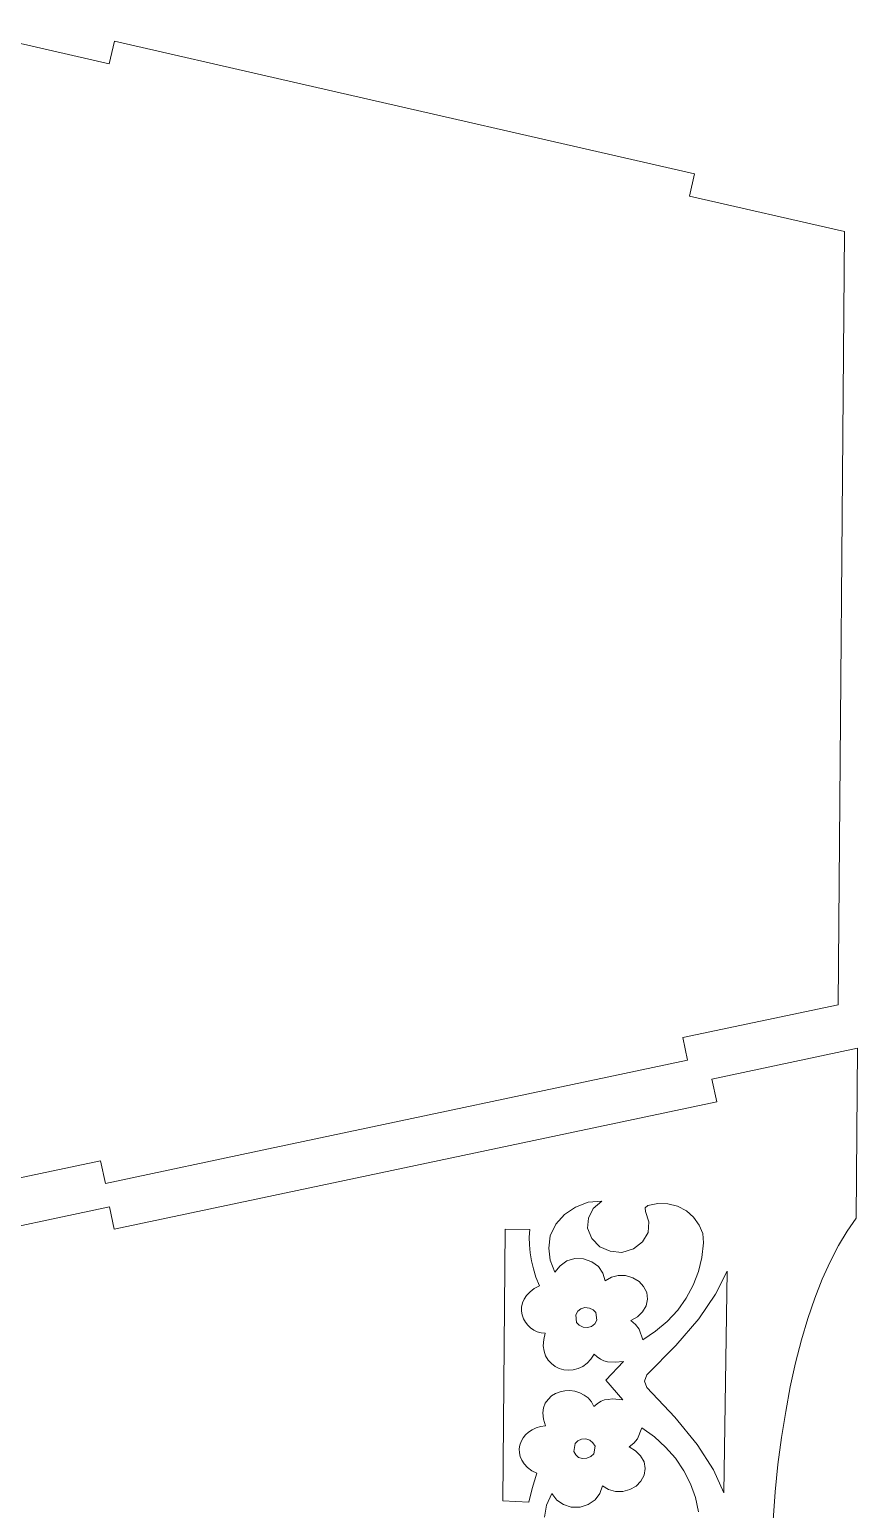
# Model space of a CAD drawing. Header units: inches. Extents: x -2.95 to 3.29, y -5.05 to 4.57.
# Drawn here: x -1.351 to 0.154, y 1.573 to 4.265 of the extents above; entities that cross this region are included whole.
import ezdxf

# ---------------------------------------------------------------- set-up
doc = ezdxf.new("R2010")
doc.units = ezdxf.units.IN
doc.header["$MEASUREMENT"] = 0
doc.layers.add('Katman 1', color=7, linetype='Continuous')

msp = doc.modelspace()

# ---------------------------------------------------------------- linework, layer by layer
at = {"layer": 'Katman 1', "color": 250, "lineweight": 9}
for points in [[(-1.4796, 4.2648), (-1.4796, 4.2648), (-1.2068, 4.2025), (-1.2068, 4.2025)], [(-1.2068, 4.2025), (-1.2068, 4.2025), (-1.1973, 4.2437), (-1.1973, 4.2437)], [(-1.1973, 4.2437), (-1.1973, 4.2437), (-0.9007, 4.176), (-0.9007, 4.176)], [(-0.9007, 4.176), (-0.9007, 4.176), (-0.1426, 4.0027), (-0.1426, 4.0027)], [(-0.1426, 4.0027), (-0.1426, 4.0027), (-0.1517, 3.9618), (-0.1517, 3.9618)], [(-0.1517, 3.9618), (-0.1517, 3.9618), (0.1302, 3.8977), (0.1302, 3.8977)], [(0.1302, 3.8977), (0.1302, 3.8977), (0.1192, 2.4908), (0.1192, 2.4908)], [(0.1192, 2.4908), (0.1192, 2.4908), (-0.1637, 2.4311), (-0.1637, 2.4311)], [(-0.1637, 2.4311), (-0.1637, 2.4311), (-0.1553, 2.3901), (-0.1553, 2.3901)], [(0.1539, 2.4115), (0.1539, 2.4115), (-0.1108, 2.3554), (-0.1108, 2.3554)], [(0.1515, 2.1025), (0.1515, 2.1025), (0.1539, 2.4115), (0.1539, 2.4115)], [(-0.1553, 2.3901), (-0.1553, 2.3901), (-0.9171, 2.2284), (-0.9171, 2.2284)], [(-0.1108, 2.3554), (-0.1108, 2.3554), (-0.102, 2.3144), (-0.102, 2.3144)], [(-0.102, 2.3144), (-0.102, 2.3144), (-1.1979, 2.0822), (-1.1979, 2.0822)], [(-0.9171, 2.2284), (-0.9171, 2.2284), (-1.2136, 2.1656), (-1.2136, 2.1656)], [(-1.2224, 2.207), (-1.2224, 2.207), (-1.4962, 2.149), (-1.4962, 2.149)], [(-1.2136, 2.1656), (-1.2136, 2.1656), (-1.2224, 2.207), (-1.2224, 2.207)], [(-0.3354, 2.1315), (-0.3354, 2.1315), (-0.359, 2.1225), (-0.359, 2.1225)], [(-0.3109, 2.1337), (-0.3109, 2.1337), (-0.3354, 2.1315), (-0.3354, 2.1315)], [(-0.3264, 2.1202), (-0.3264, 2.1202), (-0.3109, 2.1337), (-0.3109, 2.1337)], [(-0.2091, 2.1294), (-0.2091, 2.1294), (-0.227, 2.1257), (-0.227, 2.1257)], [(-0.1909, 2.1286), (-0.1909, 2.1286), (-0.2091, 2.1294), (-0.2091, 2.1294)], [(-0.1734, 2.1242), (-0.1734, 2.1242), (-0.1909, 2.1286), (-0.1909, 2.1286)], [(-1.2063, 2.1232), (-1.2063, 2.1232), (-1.4804, 2.0652), (-1.4804, 2.0652)], [(-1.1979, 2.0822), (-1.1979, 2.0822), (-1.2063, 2.1232), (-1.2063, 2.1232)], [(-0.379, 2.1094), (-0.379, 2.1094), (-0.3942, 2.0913), (-0.3942, 2.0913)], [(-0.359, 2.1225), (-0.359, 2.1225), (-0.379, 2.1094), (-0.379, 2.1094)], [(-0.3369, 2.0842), (-0.3369, 2.0842), (-0.3353, 2.1027), (-0.3353, 2.1027)], [(-0.3353, 2.1027), (-0.3353, 2.1027), (-0.3264, 2.1202), (-0.3264, 2.1202)], [(-0.227, 2.1257), (-0.227, 2.1257), (-0.2323, 2.1215), (-0.2323, 2.1215)], [(-0.2323, 2.1215), (-0.2323, 2.1215), (-0.2316, 2.1149), (-0.2316, 2.1149)], [(-0.2316, 2.1149), (-0.2316, 2.1149), (-0.2251, 2.0956), (-0.2251, 2.0956)], [(-0.1567, 2.1157), (-0.1567, 2.1157), (-0.1734, 2.1242), (-0.1734, 2.1242)], [(-0.1439, 2.1044), (-0.1439, 2.1044), (-0.1567, 2.1157), (-0.1567, 2.1157)], [(-0.1338, 2.09), (-0.1338, 2.09), (-0.1439, 2.1044), (-0.1439, 2.1044)], [(0.1352, 2.0791), (0.1352, 2.0791), (0.1515, 2.1025), (0.1515, 2.1025)], [(-0.4867, 2.0822), (-0.4867, 2.0822), (-0.4906, 1.5884), (-0.4906, 1.5884)], [(-0.4415, 2.0819), (-0.4415, 2.0819), (-0.4867, 2.0822), (-0.4867, 2.0822)], [(-0.4427, 2.0679), (-0.4427, 2.0679), (-0.4415, 2.0819), (-0.4415, 2.0819)], [(-0.3942, 2.0913), (-0.3942, 2.0913), (-0.4045, 2.0704), (-0.4045, 2.0704)], [(-0.329, 2.0656), (-0.329, 2.0656), (-0.3369, 2.0842), (-0.3369, 2.0842)], [(-0.2267, 2.0767), (-0.2267, 2.0767), (-0.2366, 2.0596), (-0.2366, 2.0596)], [(-0.2251, 2.0956), (-0.2251, 2.0956), (-0.2267, 2.0767), (-0.2267, 2.0767)], [(-0.1273, 2.0745), (-0.1273, 2.0745), (-0.1338, 2.09), (-0.1338, 2.09)], [(-0.126, 2.0577), (-0.126, 2.0577), (-0.1273, 2.0745), (-0.1273, 2.0745)], [(0.1196, 2.0526), (0.1196, 2.0526), (0.1352, 2.0791), (0.1352, 2.0791)], [(-0.4424, 2.0539), (-0.4424, 2.0539), (-0.4427, 2.0679), (-0.4427, 2.0679)], [(-0.4412, 2.0392), (-0.4412, 2.0392), (-0.4424, 2.0539), (-0.4424, 2.0539)], [(-0.4045, 2.0704), (-0.4045, 2.0704), (-0.4075, 2.048), (-0.4075, 2.048)], [(-0.4075, 2.048), (-0.4075, 2.048), (-0.4049, 2.0259), (-0.4049, 2.0259)], [(-0.3144, 2.0501), (-0.3144, 2.0501), (-0.329, 2.0656), (-0.329, 2.0656)], [(-0.2956, 2.0422), (-0.2956, 2.0422), (-0.3144, 2.0501), (-0.3144, 2.0501)], [(-0.2532, 2.0468), (-0.2532, 2.0468), (-0.2742, 2.0403), (-0.2742, 2.0403)], [(-0.2366, 2.0596), (-0.2366, 2.0596), (-0.2532, 2.0468), (-0.2532, 2.0468)], [(-0.129, 2.0311), (-0.129, 2.0311), (-0.126, 2.0577), (-0.126, 2.0577)], [(0.1043, 2.0233), (0.1043, 2.0233), (0.1196, 2.0526), (0.1196, 2.0526)], [(-0.4388, 2.0248), (-0.4388, 2.0248), (-0.4412, 2.0392), (-0.4412, 2.0392)], [(-0.4354, 2.0101), (-0.4354, 2.0101), (-0.4388, 2.0248), (-0.4388, 2.0248)], [(-0.4049, 2.0259), (-0.4049, 2.0259), (-0.3963, 2.0045), (-0.3963, 2.0045)], [(-0.3868, 2.016), (-0.3868, 2.016), (-0.3744, 2.0246), (-0.3744, 2.0246)], [(-0.3744, 2.0246), (-0.3744, 2.0246), (-0.3597, 2.0291), (-0.3597, 2.0291)], [(-0.3597, 2.0291), (-0.3597, 2.0291), (-0.3439, 2.0283), (-0.3439, 2.0283)], [(-0.3439, 2.0283), (-0.3439, 2.0283), (-0.3293, 2.0232), (-0.3293, 2.0232)], [(-0.3293, 2.0232), (-0.3293, 2.0232), (-0.3168, 2.0148), (-0.3168, 2.0148)], [(-0.2742, 2.0403), (-0.2742, 2.0403), (-0.2956, 2.0422), (-0.2956, 2.0422)], [(-0.1352, 2.0053), (-0.1352, 2.0053), (-0.129, 2.0311), (-0.129, 2.0311)], [(0.0901, 1.9916), (0.0901, 1.9916), (0.1043, 2.0233), (0.1043, 2.0233)], [(-0.4307, 1.995), (-0.4307, 1.995), (-0.4354, 2.0101), (-0.4354, 2.0101)], [(-0.4242, 1.9795), (-0.4242, 1.9795), (-0.4307, 1.995), (-0.4307, 1.995)], [(-0.3963, 2.0045), (-0.3963, 2.0045), (-0.3868, 2.016), (-0.3868, 2.016)], [(-0.3168, 2.0148), (-0.3168, 2.0148), (-0.3088, 2.0025), (-0.3088, 2.0025)], [(-0.3088, 2.0025), (-0.3088, 2.0025), (-0.3047, 1.9884), (-0.3047, 1.9884)], [(-0.3047, 1.9884), (-0.3047, 1.9884), (-0.2931, 1.9953), (-0.2931, 1.9953)], [(-0.2931, 1.9953), (-0.2931, 1.9953), (-0.2809, 1.9984), (-0.2809, 1.9984)], [(-0.2809, 1.9984), (-0.2809, 1.9984), (-0.2676, 1.9983), (-0.2676, 1.9983)], [(-0.2676, 1.9983), (-0.2676, 1.9983), (-0.2546, 1.994), (-0.2546, 1.994)], [(-0.2546, 1.994), (-0.2546, 1.994), (-0.2428, 1.9872), (-0.2428, 1.9872)], [(-0.1449, 1.9808), (-0.1449, 1.9808), (-0.1352, 2.0053), (-0.1352, 2.0053)], [(-0.104, 1.9645), (-0.104, 1.9645), (-0.0827, 2.0059), (-0.0827, 2.0059)], [(-0.0827, 2.0059), (-0.0827, 2.0059), (-0.0887, 1.6031), (-0.0887, 1.6031)], [(-0.4477, 1.9619), (-0.4477, 1.9619), (-0.4414, 1.9685), (-0.4414, 1.9685)], [(-0.4414, 1.9685), (-0.4414, 1.9685), (-0.4336, 1.9744), (-0.4336, 1.9744)], [(-0.4336, 1.9744), (-0.4336, 1.9744), (-0.4242, 1.9795), (-0.4242, 1.9795)], [(-0.2428, 1.9872), (-0.2428, 1.9872), (-0.2348, 1.9784), (-0.2348, 1.9784)], [(-0.2348, 1.9784), (-0.2348, 1.9784), (-0.2293, 1.9675), (-0.2293, 1.9675)], [(-0.2293, 1.9675), (-0.2293, 1.9675), (-0.2276, 1.9549), (-0.2276, 1.9549)], [(-0.1573, 1.9568), (-0.1573, 1.9568), (-0.1449, 1.9808), (-0.1449, 1.9808)], [(0.0765, 1.9571), (0.0765, 1.9571), (0.0901, 1.9916), (0.0901, 1.9916)], [(-0.4567, 1.9406), (-0.4567, 1.9406), (-0.4552, 1.9483), (-0.4552, 1.9483)], [(-0.4567, 1.9336), (-0.4567, 1.9336), (-0.4567, 1.9406), (-0.4567, 1.9406)], [(-0.4552, 1.9483), (-0.4552, 1.9483), (-0.452, 1.9553), (-0.452, 1.9553)], [(-0.452, 1.9553), (-0.452, 1.9553), (-0.4477, 1.9619), (-0.4477, 1.9619)], [(-0.3415, 1.9397), (-0.3415, 1.9397), (-0.3489, 1.9377), (-0.3489, 1.9377)], [(-0.3334, 1.9389), (-0.3334, 1.9389), (-0.3415, 1.9397), (-0.3415, 1.9397)], [(-0.3268, 1.9358), (-0.3268, 1.9358), (-0.3334, 1.9389), (-0.3334, 1.9389)], [(-0.2302, 1.943), (-0.2302, 1.943), (-0.2366, 1.9319), (-0.2366, 1.9319)], [(-0.2276, 1.9549), (-0.2276, 1.9549), (-0.2302, 1.943), (-0.2302, 1.943)], [(-0.1728, 1.9352), (-0.1728, 1.9352), (-0.1573, 1.9568), (-0.1573, 1.9568)], [(-0.1345, 1.9195), (-0.1345, 1.9195), (-0.104, 1.9645), (-0.104, 1.9645)], [(0.064, 1.9201), (0.064, 1.9201), (0.0765, 1.9571), (0.0765, 1.9571)], [(-0.4557, 1.9266), (-0.4557, 1.9266), (-0.4567, 1.9336), (-0.4567, 1.9336)], [(-0.4533, 1.9196), (-0.4533, 1.9196), (-0.4557, 1.9266), (-0.4557, 1.9266)], [(-0.4498, 1.9136), (-0.4498, 1.9136), (-0.4533, 1.9196), (-0.4533, 1.9196)], [(-0.4457, 1.908), (-0.4457, 1.908), (-0.4498, 1.9136), (-0.4498, 1.9136)], [(-0.3545, 1.9332), (-0.3545, 1.9332), (-0.3584, 1.9269), (-0.3584, 1.9269)], [(-0.3584, 1.9269), (-0.3584, 1.9269), (-0.3571, 1.9129), (-0.3571, 1.9129)], [(-0.3571, 1.9129), (-0.3571, 1.9129), (-0.3519, 1.908), (-0.3519, 1.908)], [(-0.3489, 1.9377), (-0.3489, 1.9377), (-0.3545, 1.9332), (-0.3545, 1.9332)], [(-0.322, 1.9308), (-0.322, 1.9308), (-0.3268, 1.9358), (-0.3268, 1.9358)], [(-0.3236, 1.9105), (-0.3236, 1.9105), (-0.32, 1.9168), (-0.32, 1.9168)], [(-0.32, 1.9168), (-0.32, 1.9168), (-0.322, 1.9308), (-0.322, 1.9308)], [(-0.2461, 1.9229), (-0.2461, 1.9229), (-0.258, 1.9163), (-0.258, 1.9163)], [(-0.258, 1.9163), (-0.258, 1.9163), (-0.2494, 1.9093), (-0.2494, 1.9093)], [(-0.2366, 1.9319), (-0.2366, 1.9319), (-0.2461, 1.9229), (-0.2461, 1.9229)], [(-0.213, 1.8971), (-0.213, 1.8971), (-0.1919, 1.9147), (-0.1919, 1.9147)], [(-0.1919, 1.9147), (-0.1919, 1.9147), (-0.1728, 1.9352), (-0.1728, 1.9352)], [(-0.1762, 1.8708), (-0.1762, 1.8708), (-0.1345, 1.9195), (-0.1345, 1.9195)], [(0.0525, 1.881), (0.0525, 1.881), (0.064, 1.9201), (0.064, 1.9201)], [(-0.4405, 1.903), (-0.4405, 1.903), (-0.4457, 1.908), (-0.4457, 1.908)], [(-0.4346, 1.8988), (-0.4346, 1.8988), (-0.4405, 1.903), (-0.4405, 1.903)], [(-0.4283, 1.8959), (-0.4283, 1.8959), (-0.4346, 1.8988), (-0.4346, 1.8988)], [(-0.4213, 1.8941), (-0.4213, 1.8941), (-0.4283, 1.8959), (-0.4283, 1.8959)], [(-0.4136, 1.8933), (-0.4136, 1.8933), (-0.4213, 1.8941), (-0.4213, 1.8941)], [(-0.4165, 1.8815), (-0.4165, 1.8815), (-0.4136, 1.8933), (-0.4136, 1.8933)], [(-0.3519, 1.908), (-0.3519, 1.908), (-0.3449, 1.9044), (-0.3449, 1.9044)], [(-0.3449, 1.9044), (-0.3449, 1.9044), (-0.3369, 1.9036), (-0.3369, 1.9036)], [(-0.3369, 1.9036), (-0.3369, 1.9036), (-0.3295, 1.9057), (-0.3295, 1.9057)], [(-0.3295, 1.9057), (-0.3295, 1.9057), (-0.3236, 1.9105), (-0.3236, 1.9105)], [(-0.2494, 1.9093), (-0.2494, 1.9093), (-0.2428, 1.9008), (-0.2428, 1.9008)], [(-0.2428, 1.9008), (-0.2428, 1.9008), (-0.2363, 1.8811), (-0.2363, 1.8811)], [(-0.2363, 1.8811), (-0.2363, 1.8811), (-0.213, 1.8971), (-0.213, 1.8971)], [(-0.4173, 1.8703), (-0.4173, 1.8703), (-0.4165, 1.8815), (-0.4165, 1.8815)], [(-0.416, 1.8605), (-0.416, 1.8605), (-0.4173, 1.8703), (-0.4173, 1.8703)], [(-0.4132, 1.8521), (-0.4132, 1.8521), (-0.416, 1.8605), (-0.416, 1.8605)], [(-0.2287, 1.8177), (-0.2287, 1.8177), (-0.1762, 1.8708), (-0.1762, 1.8708)], [(0.0416, 1.8394), (0.0416, 1.8394), (0.0525, 1.881), (0.0525, 1.881)], [(-0.4087, 1.8444), (-0.4087, 1.8444), (-0.4132, 1.8521), (-0.4132, 1.8521)], [(-0.4025, 1.838), (-0.4025, 1.838), (-0.4087, 1.8444), (-0.4087, 1.8444)], [(-0.3959, 1.8327), (-0.3959, 1.8327), (-0.4025, 1.838), (-0.4025, 1.838)], [(-0.3882, 1.8291), (-0.3882, 1.8291), (-0.3959, 1.8327), (-0.3959, 1.8327)], [(-0.3455, 1.8326), (-0.3455, 1.8326), (-0.3539, 1.8288), (-0.3539, 1.8288)], [(-0.3377, 1.8386), (-0.3377, 1.8386), (-0.3455, 1.8326), (-0.3455, 1.8326)], [(-0.3307, 1.8458), (-0.3307, 1.8458), (-0.3377, 1.8386), (-0.3377, 1.8386)], [(-0.3247, 1.8552), (-0.3247, 1.8552), (-0.3307, 1.8458), (-0.3307, 1.8458)], [(-0.3191, 1.8503), (-0.3191, 1.8503), (-0.3247, 1.8552), (-0.3247, 1.8552)], [(-0.3132, 1.846), (-0.3132, 1.846), (-0.3191, 1.8503), (-0.3191, 1.8503)], [(-0.3069, 1.8432), (-0.3069, 1.8432), (-0.3132, 1.846), (-0.3132, 1.846)], [(-0.3003, 1.8414), (-0.3003, 1.8414), (-0.3069, 1.8432), (-0.3069, 1.8432)], [(-0.3037, 1.8075), (-0.3037, 1.8075), (-0.2716, 1.8419), (-0.2716, 1.8419)], [(-0.2863, 1.8403), (-0.2863, 1.8403), (-0.3003, 1.8414), (-0.3003, 1.8414)], [(-0.2716, 1.8419), (-0.2716, 1.8419), (-0.2863, 1.8403), (-0.2863, 1.8403)], [(0.0318, 1.7957), (0.0318, 1.7957), (0.0416, 1.8394), (0.0416, 1.8394)], [(-0.3802, 1.8266), (-0.3802, 1.8266), (-0.3882, 1.8291), (-0.3882, 1.8291)], [(-0.3714, 1.8262), (-0.3714, 1.8262), (-0.3802, 1.8266), (-0.3802, 1.8266)], [(-0.3627, 1.8265), (-0.3627, 1.8265), (-0.3714, 1.8262), (-0.3714, 1.8262)], [(-0.3539, 1.8288), (-0.3539, 1.8288), (-0.3627, 1.8265), (-0.3627, 1.8265)], [(-0.2725, 1.7719), (-0.2725, 1.7719), (-0.3037, 1.8075), (-0.3037, 1.8075)], [(-0.2334, 1.8062), (-0.2334, 1.8062), (-0.2287, 1.8177), (-0.2287, 1.8177)], [(-0.2289, 1.7946), (-0.2289, 1.7946), (-0.2334, 1.8062), (-0.2334, 1.8062)], [(-0.4086, 1.7729), (-0.4086, 1.7729), (-0.4022, 1.7792), (-0.4022, 1.7792)], [(-0.4022, 1.7792), (-0.4022, 1.7792), (-0.3949, 1.7833), (-0.3949, 1.7833)], [(-0.3949, 1.7833), (-0.3949, 1.7833), (-0.3868, 1.7864), (-0.3868, 1.7864)], [(-0.3868, 1.7864), (-0.3868, 1.7864), (-0.378, 1.7881), (-0.378, 1.7881)], [(-0.378, 1.7881), (-0.378, 1.7881), (-0.3689, 1.7887), (-0.3689, 1.7887)], [(-0.3689, 1.7887), (-0.3689, 1.7887), (-0.3599, 1.7876), (-0.3599, 1.7876)], [(-0.3599, 1.7876), (-0.3599, 1.7876), (-0.3511, 1.7847), (-0.3511, 1.7847)], [(-0.3511, 1.7847), (-0.3511, 1.7847), (-0.3431, 1.7808), (-0.3431, 1.7808)], [(-0.3431, 1.7808), (-0.3431, 1.7808), (-0.3358, 1.7755), (-0.3358, 1.7755)], [(-0.1779, 1.7404), (-0.1779, 1.7404), (-0.2289, 1.7946), (-0.2289, 1.7946)], [(0.0235, 1.7507), (0.0235, 1.7507), (0.0318, 1.7957), (0.0318, 1.7957)], [(-0.4179, 1.7482), (-0.4179, 1.7482), (-0.4168, 1.7576), (-0.4168, 1.7576)], [(-0.4168, 1.7576), (-0.4168, 1.7576), (-0.4136, 1.766), (-0.4136, 1.766)], [(-0.4136, 1.766), (-0.4136, 1.766), (-0.4086, 1.7729), (-0.4086, 1.7729)], [(-0.3358, 1.7755), (-0.3358, 1.7755), (-0.3299, 1.7685), (-0.3299, 1.7685)], [(-0.3299, 1.7685), (-0.3299, 1.7685), (-0.3254, 1.7597), (-0.3254, 1.7597)], [(-0.3254, 1.7597), (-0.3254, 1.7597), (-0.3169, 1.7666), (-0.3169, 1.7666)], [(-0.3169, 1.7666), (-0.3169, 1.7666), (-0.3121, 1.7694), (-0.3121, 1.7694)], [(-0.3121, 1.7694), (-0.3121, 1.7694), (-0.3061, 1.7718), (-0.3061, 1.7718)], [(-0.3061, 1.7718), (-0.3061, 1.7718), (-0.2994, 1.7727), (-0.2994, 1.7727)], [(-0.2994, 1.7727), (-0.2994, 1.7727), (-0.2917, 1.7738), (-0.2917, 1.7738)], [(-0.2917, 1.7738), (-0.2917, 1.7738), (-0.2725, 1.7719), (-0.2725, 1.7719)], [(0.0157, 1.7035), (0.0157, 1.7035), (0.0235, 1.7507), (0.0235, 1.7507)], [(-0.4304, 1.721), (-0.4304, 1.721), (-0.4223, 1.7234), (-0.4223, 1.7234)], [(-0.4223, 1.7234), (-0.4223, 1.7234), (-0.4135, 1.7247), (-0.4135, 1.7247)], [(-0.4169, 1.737), (-0.4169, 1.737), (-0.4179, 1.7482), (-0.4179, 1.7482)], [(-0.4135, 1.7247), (-0.4135, 1.7247), (-0.4169, 1.737), (-0.4169, 1.737)], [(-0.1377, 1.6906), (-0.1377, 1.6906), (-0.1779, 1.7404), (-0.1779, 1.7404)], [(-0.46, 1.6894), (-0.46, 1.6894), (-0.4575, 1.6963), (-0.4575, 1.6963)], [(-0.4575, 1.6963), (-0.4575, 1.6963), (-0.4539, 1.7026), (-0.4539, 1.7026)], [(-0.4539, 1.7026), (-0.4539, 1.7026), (-0.4494, 1.7085), (-0.4494, 1.7085)], [(-0.4494, 1.7085), (-0.4494, 1.7085), (-0.4441, 1.7134), (-0.4441, 1.7134)], [(-0.4441, 1.7134), (-0.4441, 1.7134), (-0.4377, 1.7175), (-0.4377, 1.7175)], [(-0.4377, 1.7175), (-0.4377, 1.7175), (-0.4304, 1.721), (-0.4304, 1.721)], [(-0.3595, 1.6924), (-0.3595, 1.6924), (-0.3546, 1.6976), (-0.3546, 1.6976)], [(-0.3546, 1.6976), (-0.3546, 1.6976), (-0.3479, 1.7003), (-0.3479, 1.7003)], [(-0.3479, 1.7003), (-0.3479, 1.7003), (-0.3399, 1.701), (-0.3399, 1.701)], [(-0.3399, 1.701), (-0.3399, 1.701), (-0.3326, 1.6985), (-0.3326, 1.6985)], [(-0.3326, 1.6985), (-0.3326, 1.6985), (-0.327, 1.6939), (-0.327, 1.6939)], [(-0.2524, 1.6933), (-0.2524, 1.6933), (-0.2457, 1.7013), (-0.2457, 1.7013)], [(-0.2457, 1.7013), (-0.2457, 1.7013), (-0.2382, 1.7212), (-0.2382, 1.7212)], [(-0.2382, 1.7212), (-0.2382, 1.7212), (-0.2153, 1.7046), (-0.2153, 1.7046)], [(-0.2153, 1.7046), (-0.2153, 1.7046), (-0.1951, 1.6859), (-0.1951, 1.6859)], [(0.0094, 1.6545), (0.0094, 1.6545), (0.0157, 1.7035), (0.0157, 1.7035)], [(-0.4611, 1.683), (-0.4611, 1.683), (-0.46, 1.6894), (-0.46, 1.6894)], [(-0.4608, 1.6757), (-0.4608, 1.6757), (-0.4611, 1.683), (-0.4611, 1.683)], [(-0.4591, 1.669), (-0.4591, 1.669), (-0.4608, 1.6757), (-0.4608, 1.6757)], [(-0.3618, 1.6781), (-0.3618, 1.6781), (-0.3595, 1.6924), (-0.3595, 1.6924)], [(-0.3583, 1.6721), (-0.3583, 1.6721), (-0.3618, 1.6781), (-0.3618, 1.6781)], [(-0.3531, 1.6672), (-0.3531, 1.6672), (-0.3583, 1.6721), (-0.3583, 1.6721)], [(-0.3254, 1.674), (-0.3254, 1.674), (-0.3307, 1.6687), (-0.3307, 1.6687)], [(-0.327, 1.6939), (-0.327, 1.6939), (-0.3232, 1.6876), (-0.3232, 1.6876)], [(-0.3232, 1.6876), (-0.3232, 1.6876), (-0.3254, 1.674), (-0.3254, 1.674)], [(-0.2613, 1.6864), (-0.2613, 1.6864), (-0.2524, 1.6933), (-0.2524, 1.6933)], [(-0.2497, 1.6793), (-0.2497, 1.6793), (-0.2613, 1.6864), (-0.2613, 1.6864)], [(-0.2404, 1.6701), (-0.2404, 1.6701), (-0.2497, 1.6793), (-0.2497, 1.6793)], [(-0.2338, 1.6592), (-0.2338, 1.6592), (-0.2404, 1.6701), (-0.2404, 1.6701)], [(-0.1951, 1.6859), (-0.1951, 1.6859), (-0.177, 1.6658), (-0.177, 1.6658)], [(-0.1079, 1.6449), (-0.1079, 1.6449), (-0.1377, 1.6906), (-0.1377, 1.6906)], [(-0.4564, 1.662), (-0.4564, 1.662), (-0.4591, 1.669), (-0.4591, 1.669)], [(-0.4519, 1.6553), (-0.4519, 1.6553), (-0.4564, 1.662), (-0.4564, 1.662)], [(-0.446, 1.649), (-0.446, 1.649), (-0.4519, 1.6553), (-0.4519, 1.6553)], [(-0.438, 1.643), (-0.438, 1.643), (-0.446, 1.649), (-0.446, 1.649)], [(-0.4289, 1.6384), (-0.4289, 1.6384), (-0.438, 1.643), (-0.438, 1.643)], [(-0.3457, 1.6654), (-0.3457, 1.6654), (-0.3531, 1.6672), (-0.3531, 1.6672)], [(-0.3381, 1.6656), (-0.3381, 1.6656), (-0.3457, 1.6654), (-0.3457, 1.6654)], [(-0.3307, 1.6687), (-0.3307, 1.6687), (-0.3381, 1.6656), (-0.3381, 1.6656)], [(-0.234, 1.6347), (-0.234, 1.6347), (-0.2318, 1.647), (-0.2318, 1.647)], [(-0.2318, 1.647), (-0.2318, 1.647), (-0.2338, 1.6592), (-0.2338, 1.6592)], [(-0.177, 1.6658), (-0.177, 1.6658), (-0.1618, 1.6429), (-0.1618, 1.6429)], [(-0.1618, 1.6429), (-0.1618, 1.6429), (-0.1498, 1.6194), (-0.1498, 1.6194)], [(-0.0887, 1.6031), (-0.0887, 1.6031), (-0.1079, 1.6449), (-0.1079, 1.6449)], [(0.0044, 1.6045), (0.0044, 1.6045), (0.0094, 1.6545), (0.0094, 1.6545)], [(-0.4375, 1.6108), (-0.4375, 1.6108), (-0.4289, 1.6384), (-0.4289, 1.6384)], [(-0.3144, 1.6014), (-0.3144, 1.6014), (-0.3098, 1.6154), (-0.3098, 1.6154)], [(-0.3098, 1.6154), (-0.3098, 1.6154), (-0.299, 1.609), (-0.299, 1.609)], [(-0.2485, 1.6149), (-0.2485, 1.6149), (-0.24, 1.6239), (-0.24, 1.6239)], [(-0.24, 1.6239), (-0.24, 1.6239), (-0.234, 1.6347), (-0.234, 1.6347)], [(-0.1498, 1.6194), (-0.1498, 1.6194), (-0.1405, 1.5944), (-0.1405, 1.5944)], [(-0.4906, 1.5884), (-0.4906, 1.5884), (-0.4437, 1.586), (-0.4437, 1.586)], [(-0.4437, 1.586), (-0.4437, 1.586), (-0.4375, 1.6108), (-0.4375, 1.6108)], [(-0.4115, 1.5805), (-0.4115, 1.5805), (-0.4019, 1.6018), (-0.4019, 1.6018)], [(-0.4019, 1.6018), (-0.4019, 1.6018), (-0.3929, 1.5894), (-0.3929, 1.5894)], [(-0.3929, 1.5894), (-0.3929, 1.5894), (-0.3807, 1.5813), (-0.3807, 1.5813)], [(-0.3356, 1.5813), (-0.3356, 1.5813), (-0.3232, 1.5899), (-0.3232, 1.5899)], [(-0.3232, 1.5899), (-0.3232, 1.5899), (-0.3144, 1.6014), (-0.3144, 1.6014)], [(-0.299, 1.609), (-0.299, 1.609), (-0.2857, 1.6054), (-0.2857, 1.6054)], [(-0.2857, 1.6054), (-0.2857, 1.6054), (-0.2727, 1.6053), (-0.2727, 1.6053)], [(-0.2727, 1.6053), (-0.2727, 1.6053), (-0.2598, 1.6087), (-0.2598, 1.6087)], [(-0.2598, 1.6087), (-0.2598, 1.6087), (-0.2485, 1.6149), (-0.2485, 1.6149)], [(-0.1405, 1.5944), (-0.1405, 1.5944), (-0.1348, 1.5685), (-0.1348, 1.5685)], [(0.0005, 1.5528), (0.0005, 1.5528), (0.0044, 1.6045), (0.0044, 1.6045)], [(-0.4152, 1.5584), (-0.4152, 1.5584), (-0.4115, 1.5805), (-0.4115, 1.5805)], [(-0.3807, 1.5813), (-0.3807, 1.5813), (-0.3664, 1.577), (-0.3664, 1.577)], [(-0.3664, 1.577), (-0.3664, 1.577), (-0.3503, 1.5768), (-0.3503, 1.5768)], [(-0.3503, 1.5768), (-0.3503, 1.5768), (-0.3356, 1.5813), (-0.3356, 1.5813)]]:
    msp.add_open_spline(points, degree=3, dxfattribs=at)

doc.saveas('drawing.dxf')
